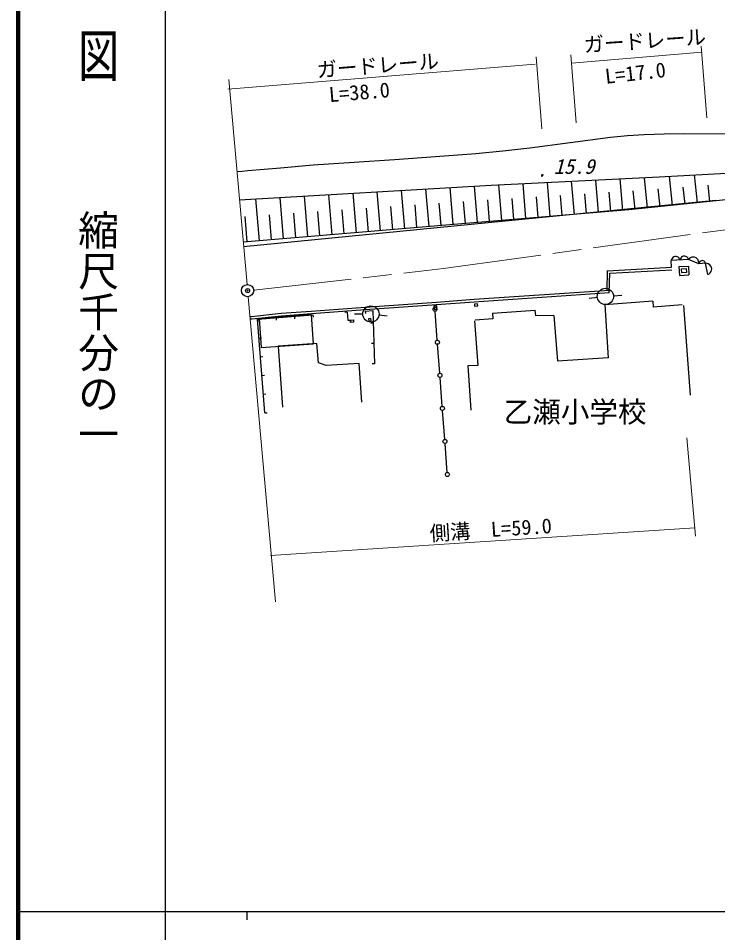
# Model space of a CAD drawing. Units: millimetres, scale not verified. Extents: x 40000 to 680000, y 20000 to 380000.
# Drawn here: x 40000 to 125682, y 202409 to 314456 of the extents above; entities that cross this region are included whole.
import ezdxf
from ezdxf.enums import TextEntityAlignment as Align

# ---------------------------------------------------------------- set-up
doc = ezdxf.new("R2010")
doc.units = ezdxf.units.MM
doc.header["$LTSCALE"] = 1000
doc.header["$PDMODE"] = 32
doc.header["$PDSIZE"] = 500
doc.linetypes.add('CHAIN', pattern=[18.5, 12, -1.5, 3.5, -1.5])
for name, color, linetype, lineweight in [('M-BGD', 7, 'Continuous', 25), ('M-BMK', 2, 'CHAIN', 13), ('M-BMK-HTXT', 7, 'Continuous', 13), ('M-BMK-LINE', 2, 'Continuous', 13), ('M-BMK-SRVR', 3, 'Continuous', 25), ('M-TTL', 2, 'Continuous', 140), ('M-TTL-BAND', 7, 'Continuous', 25)]:
    doc.layers.add(name, color=color, linetype=linetype, lineweight=lineweight)
doc.layers.add('M-OTRS', color=6, linetype='Continuous')
doc.styles.add('@ＭＳ ゴシック', font='')
doc.styles.add('ＭＳ ゴシック', font='')
doc.styles.get('@ＭＳ ゴシック').set_extended_font_data('@MS Gothic')
doc.styles.get('ＭＳ ゴシック').set_extended_font_data('MS Gothic')

msp = doc.modelspace()

# ---------------------------------------------------------------- linework, layer by layer
at = {"layer": 'M-BGD'}
for p, q in [((121605, 300301), (119134, 300275)), ((126606, 300267), (121605, 300301)), ((107624, 299204), (102673, 298525)), ((112566, 299866), (107624, 299204)), ((114613, 300058), (112566, 299866)), ((116666, 300190), (114613, 300058)), ((119134, 300275), (116666, 300190)), ((99373, 298164), (96066, 297862)), ((102673, 298525), (99373, 298164)), ((86106, 297121), (81127, 296800)), ((91093, 297467), (86106, 297121)), ((96066, 297862), (91093, 297467)), ((72118, 296071), (68101, 295745)), ((76138, 296458), (72118, 296071)), ((81127, 296800), (76138, 296458)), ((118501, 295012), (140389, 296247)), ((67444, 295701), (66787, 295657)), ((68101, 295745), (67444, 295701)), ((97934, 293998), (118501, 295012)), ((114066, 290904), (113743, 294778)), ((117098, 291204), (116711, 294924)), ((120151, 291521), (119780, 295089)), ((123203, 291838), (122847, 295272)), ((67096, 292196), (97934, 293998)), ((93286, 289172), (92908, 293705)), ((96255, 289419), (95883, 293879)), ((99223, 289667), (98858, 294044)), ((102192, 289914), (101835, 294191)), ((105160, 290162), (104812, 294337)), ((108129, 290409), (107789, 294484)), ((111097, 290656), (110766, 294631)), ((140757, 293661), (114808, 290966)), ((121677, 291679), (121459, 293780)), ((124730, 291996), (124520, 294017)), ((72506, 287440), (72086, 292487)), ((75475, 287687), (75060, 292661)), ((78444, 287935), (78035, 292835)), ((81412, 288182), (81010, 293009)), ((84381, 288430), (83984, 293183)), ((87349, 288677), (86959, 293357)), ((90318, 288924), (89934, 293531)), ((103676, 290038), (103465, 292574)), ((106645, 290285), (106438, 292761)), ((109613, 290533), (109412, 292948)), ((112582, 290780), (112386, 293135)), ((115571, 291045), (115334, 293327)), ((118624, 291362), (118397, 293545)), ((67605, 286511), (125451, 292162)), ((69538, 287192), (69111, 292314)), ((85865, 288553), (85629, 291383)), ((88833, 288801), (88601, 291587)), ((91802, 289048), (91573, 291790)), ((94771, 289296), (94546, 291993)), ((97739, 289543), (97518, 292196)), ((100708, 289790), (100491, 292387)), ((114808, 290966), (67559, 287027)), ((71022, 287316), (70768, 290367)), ((73991, 287563), (73740, 290570)), ((76959, 287811), (76712, 290773)), ((79928, 288058), (79685, 290977)), ((82896, 288306), (82657, 291180)), ((68054, 287069), (67796, 290163)), ((120029, 284915), (119992, 284791)), ((122115, 284882), (119992, 284791)), ((120039, 283951), (119992, 284791)), ((120086, 285022), (120029, 284915)), ((120185, 285143), (120086, 285022)), ((120299, 285211), (120185, 285143)), ((120422, 285257), (120299, 285211)), ((120586, 285264), (120422, 285257)), ((120713, 285229), (120586, 285264)), ((120832, 285170), (120713, 285229)), ((120941, 285058), (120832, 285170)), ((121009, 284957), (120941, 285058)), ((121054, 284837), (121009, 284957)), ((121091, 284961), (121054, 284837)), ((121148, 285067), (121091, 284961)), ((121246, 285188), (121148, 285067)), ((121360, 285257), (121246, 285188)), ((121483, 285302), (121360, 285257)), ((121648, 285309), (121483, 285302)), ((121774, 285274), (121648, 285309)), ((121894, 285216), (121774, 285274)), ((122002, 285103), (121894, 285216)), ((122070, 285002), (122002, 285103)), ((122115, 284882), (122070, 285002)), ((122225, 285004), (122115, 284882)), ((123354, 284360), (122115, 284882)), ((122347, 285094), (122225, 285004)), ((122525, 285180), (122347, 285094)), ((122693, 285197), (122525, 285180)), ((122858, 285182), (122693, 285197)), ((123050, 285101), (122858, 285182)), ((123176, 284993), (123050, 285101)), ((123281, 284862), (123176, 284993)), ((123344, 284675), (123281, 284862)), ((123368, 284522), (123344, 284675)), ((123493, 284650), (123419, 284548)), ((123581, 284709), (123493, 284650)), ((123678, 284751), (123581, 284709)), ((123809, 284763), (123678, 284751)), ((123912, 284741), (123809, 284763)), ((124010, 284699), (123912, 284741)), ((124101, 284614), (124010, 284699)), ((124160, 284536), (124101, 284614)), ((112134, 281100), (112176, 283545)), ((112176, 283524), (120039, 283951)), ((112493, 283240), (120055, 283651)), ((120925, 284027), (122095, 284098)), ((120925, 284027), (120991, 282939)), ((121243, 283746), (121813, 283780)), ((121272, 283256), (121243, 283746)), ((121813, 283780), (121843, 283291)), ((122095, 284098), (122160, 283009)), ((123354, 284360), (123368, 284522)), ((123379, 284461), (123354, 284360)), ((124201, 284442), (123354, 284360)), ((123419, 284548), (123379, 284461)), ((124201, 284442), (124160, 284536)), ((124372, 284418), (124201, 284442)), ((124479, 283054), (124201, 284442)), ((124523, 284366), (124372, 284418)), ((124703, 284261), (124523, 284366)), ((124817, 284125), (124703, 284261)), ((124902, 283972), (124817, 284125)), ((124873, 283414), (124925, 283583)), ((124945, 283757), (124902, 283972)), ((124925, 283583), (124945, 283757)), ((112401, 280818), (112468, 283239)), ((120991, 282939), (122160, 283009)), ((121843, 283291), (121272, 283256)), ((124479, 283054), (124628, 283138)), ((124628, 283138), (124747, 283248)), ((124747, 283248), (124873, 283414)), ((112409, 281119), (95834, 279983)), ((112430, 280820), (95854, 279684)), ((110938, 280242), (109947, 280109)), ((112926, 280458), (113922, 280542)), ((82485, 279013), (75899, 278531)), ((91232, 279651), (82485, 279013)), ((91254, 279352), (82507, 278713)), ((91258, 279234), (90905, 279203)), ((90905, 279203), (90940, 278802)), ((95834, 279983), (91232, 279651)), ((95855, 279684), (91253, 279352)), ((91293, 278833), (91258, 279234)), ((96274, 279460), (95893, 279441)), ((95893, 279441), (95906, 279188)), ((95906, 279188), (96287, 279207)), ((96287, 279207), (96274, 279460)), ((117720, 279799), (111854, 279339)), ((111854, 279339), (112278, 272835)), ((117720, 279799), (117777, 279073)), ((121332, 279351), (117777, 279073)), ((122338, 268293), (121529, 279262)), ((68562, 277895), (68378, 277873)), ((72208, 278264), (68562, 277895)), ((72234, 277965), (68595, 277597)), ((69319, 277574), (76089, 278135)), ((75915, 278109), (69491, 277658)), ((75899, 278531), (72208, 278264)), ((75921, 278232), (72234, 277965)), ((73832, 277948), (73857, 277649)), ((76163, 274568), (75915, 278109)), ((82507, 278713), (75921, 278232)), ((76089, 278135), (76114, 277836)), ((80290, 278444), (79991, 278421)), ((80290, 278444), (80367, 277462)), ((82198, 278221), (81198, 278221)), ((82511, 278562), (83449, 278654)), ((82511, 278562), (82541, 278263)), ((83449, 278654), (83632, 272132)), ((84192, 278119), (85187, 278016)), ((90940, 278802), (91293, 278833)), ((91324, 275008), (91055, 278561)), ((98084, 278327), (103327, 278677)), ((98084, 278327), (98134, 277623)), ((103399, 277997), (103327, 278677)), ((105603, 278023), (103399, 277997)), ((105603, 278023), (106039, 272429)), ((68595, 277597), (68404, 277574)), ((69319, 277574), (69618, 277596)), ((69319, 277574), (69343, 277275)), ((70194, 266107), (69319, 277574)), ((69491, 277658), (69740, 274118)), ((71575, 277761), (71600, 277462)), ((80367, 277462), (80686, 277460)), ((80686, 277460), (80684, 277160)), ((80686, 277460), (81052, 277496)), ((80715, 277168), (80686, 277460)), ((81081, 277204), (80715, 277168)), ((81052, 277496), (81081, 277204)), ((83207, 277652), (82910, 277617)), ((82910, 277617), (82940, 277360)), ((82940, 277360), (83238, 277395)), ((83492, 277108), (83192, 277099)), ((83238, 277395), (83207, 277652)), ((95899, 277397), (96305, 271899)), ((98134, 277623), (95987, 277471)), ((69494, 275280), (69793, 275303)), ((69740, 274118), (76163, 274568)), ((76579, 274601), (71834, 274267)), ((76793, 272232), (76579, 274601)), ((83562, 274620), (83262, 274611)), ((71834, 274267), (72367, 266803)), ((91631, 270957), (91362, 274509)), ((69669, 272987), (69968, 273010)), ((112278, 272835), (106039, 272429)), ((77719, 271896), (76793, 272232)), ((81748, 272171), (77719, 271896)), ((82076, 267425), (81748, 272171)), ((83632, 272132), (83332, 272123)), ((96305, 271899), (95065, 271879)), ((95065, 271879), (95453, 266435)), ((69844, 270693), (70143, 270716)), ((91937, 266906), (91668, 270458)), ((70019, 268400), (70318, 268423)), ((70194, 266107), (70494, 266129)), ((92244, 262855), (91975, 266407)), ((92550, 258804), (92281, 262356))]:
    msp.add_line(p, q, dxfattribs=at)
for centre, radius in [((68090, 281086), 746), ((111929, 280374), 995), ((68090, 281086), 22.5), ((68090, 281086), 22.5), ((83198, 278222), 995), ((91037, 278810), 249), ((91343, 274759), 249), ((91650, 270708), 249), ((91956, 266657), 249), ((92263, 262606), 249), ((92569, 258555), 249)]:
    msp.add_circle(centre, radius, dxfattribs=at)
at = {"layer": 'M-BMK'}
for p, q in [((92109, 283789), (127925, 288720)), ((68837, 281156), (92109, 283789))]:
    msp.add_line(p, q, dxfattribs=at)
at = {"layer": 'M-BMK-HTXT'}
for p, q in [((123676, 311036), (124368, 302249)), ((104131, 300924), (103439, 309713)), ((107706, 309984), (108362, 301649)), ((107786, 308976), (123735, 310285)), ((65669, 305753), (103311, 308842)), ((121899, 263038), (122974, 251016)), ((70914, 248629), (122885, 252019))]:
    msp.add_line(p, q, dxfattribs=at)
at = {"layer": 'M-BMK-LINE'}
for p, q in [((68023, 281833), (65778, 306941)), ((68157, 280339), (71500, 242963))]:
    msp.add_line(p, q, dxfattribs=at)
at = {"layer": 'M-BMK-SRVR'}
msp.add_circle((68090, 281086), 746, dxfattribs=at)
at = {"layer": 'M-OTRS'}
msp.add_point((68091, 281086), dxfattribs=at)
at = {"layer": 'M-TTL'}
msp.add_line((40000, 380000), (40000, 20000), dxfattribs=at)
at = {"layer": 'M-TTL-BAND'}
for p, q in [((58000, 370000), (58000, 20000)), ((40000, 205000), (579000, 205000)), ((68000, 205000), (68000, 204000))]:
    msp.add_line(p, q, dxfattribs=at)

# ---------------------------------------------------------------- texts
at = {"layer": 'M-BGD', "style": 'ＭＳ ゴシック', "oblique": 15}
msp.add_text('15.9', height=1833, dxfattribs=at).set_placement((105594, 294836), align=Align.BOTTOM_LEFT)
at = {"layer": 'M-BGD', "style": 'ＭＳ ゴシック', "oblique": 15, "width": 0.85}
msp.add_text('・', height=1320, dxfattribs=at).set_placement((103237, 294132), align=Align.BOTTOM_LEFT)
at = {"layer": 'M-BGD', "style": 'ＭＳ ゴシック'}
msp.add_text('乙瀬小学校', height=2566, dxfattribs=at).set_placement((99460, 264174), align=Align.BOTTOM_LEFT)
at = {"layer": 'M-BMK-HTXT', "style": 'ＭＳ ゴシック'}
for s, rotation, p in [('ガードレール', 3.9, (109367, 309739)), ('ガードレール', 4.4, (76667, 306647)), ('L=17.0', 6.5, (112044, 305877)), ('L=38.0', 4.8, (78177, 303628)), ('側溝\u3000L=59.0', 3.7, (90499, 249869))]:
    msp.add_text(s, height=1833, rotation=rotation, dxfattribs=at).set_placement(p, align=Align.BOTTOM_LEFT)
at = {"layer": 'M-TTL-BAND', "style": '@ＭＳ ゴシック', "width": 1.4}
msp.add_text('平  面  図', height=3666, rotation=270, dxfattribs=at).set_placement((49777, 306475), align=Align.MIDDLE_RIGHT)
at = {"layer": 'M-TTL-BAND', "style": '@ＭＳ ゴシック'}
msp.add_text('縮尺千分の一', height=3666, rotation=270, dxfattribs=at).set_placement((49777, 261030), align=Align.MIDDLE_RIGHT)

doc.saveas('drawing.dxf')
